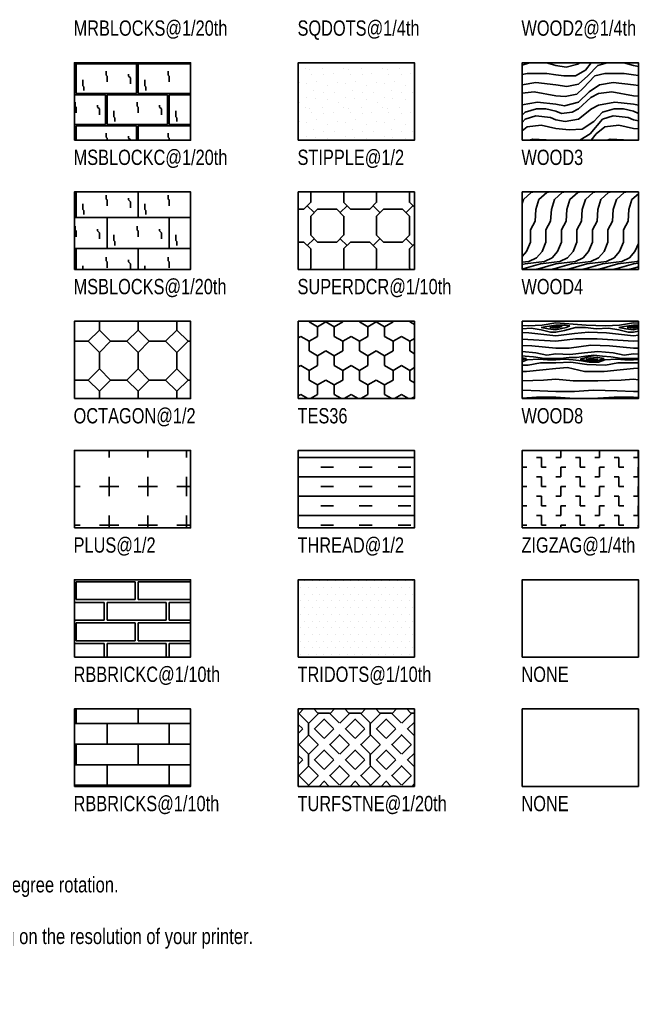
# Model space of a CAD drawing. Extents: x -2.9 to 13.5, y -14.5 to 10.9.
# Drawn here: x 5.06 to 13.05, y -14.51 to -1.85 of the extents above; entities that cross this region are included whole.
import ezdxf

# ---------------------------------------------------------------- set-up
doc = ezdxf.new("R2010")
doc.units = 0
doc.header["$MEASUREMENT"] = 0
doc.layers.get('0').update_dxf_attribs({"linetype": 'CONTINUOUS'})
doc.styles.add('ROMND', font='ic-romnd.shx', dxfattribs={"width": 0.8, "height": 0.5})

# ---------------------------------------------------------------- blocks, each defined once
blk = doc.blocks.new('*X50')
at = {"color": 0}
for p, q in [((5.176, -2.419), (5.181, -2.419)), ((5.181, -2.8), (5.181, -2.419)), ((5.2, -2.8), (5.2, -2.419)), ((5.2, -2.419), (5.981, -2.419)), ((5.588, -2.563), (5.588, -2.513)), ((5.981, -2.8), (5.981, -2.419)), ((6, -2.8), (6, -2.419)), ((6, -2.419), (6.676, -2.419)), ((6.388, -2.563), (6.388, -2.513)), ((5.288, -2.7), (5.288, -2.625)), ((5.6, -2.575), (5.588, -2.563)), ((5.6, -2.65), (5.6, -2.575)), ((5.875, -2.575), (5.875, -2.55)), ((5.9, -2.6), (5.875, -2.575)), ((5.9, -2.675), (5.9, -2.6)), ((6.088, -2.7), (6.088, -2.625)), ((6.4, -2.575), (6.388, -2.563)), ((6.4, -2.65), (6.4, -2.575)), ((6.675, -2.575), (6.675, -2.55)), ((6.676, -2.576), (6.675, -2.575)), ((5.3, -2.713), (5.288, -2.7)), ((5.3, -2.763), (5.3, -2.713)), ((6.1, -2.713), (6.088, -2.7)), ((6.1, -2.763), (6.1, -2.713)), ((5.176, -2.8), (5.181, -2.8)), ((5.176, -2.819), (5.581, -2.819)), ((5.188, -2.963), (5.188, -2.913)), ((5.2, -2.8), (5.981, -2.8)), ((5.581, -3.2), (5.581, -2.819)), ((5.6, -3.2), (5.6, -2.819)), ((5.6, -2.819), (6.381, -2.819)), ((5.988, -2.963), (5.988, -2.913)), ((6, -2.8), (6.676, -2.8)), ((6.381, -3.2), (6.381, -2.819)), ((6.4, -3.2), (6.4, -2.819)), ((6.4, -2.819), (6.676, -2.819)), ((5.2, -2.975), (5.188, -2.963)), ((5.2, -3.05), (5.2, -2.975)), ((5.475, -2.975), (5.475, -2.95)), ((5.5, -3), (5.475, -2.975)), ((5.5, -3.075), (5.5, -3)), ((5.688, -3.1), (5.688, -3.025)), ((6, -2.975), (5.988, -2.963)), ((6, -3.05), (6, -2.975)), ((6.275, -2.975), (6.275, -2.95)), ((6.3, -3), (6.275, -2.975)), ((6.3, -3.075), (6.3, -3)), ((6.488, -3.1), (6.488, -3.025)), ((5.7, -3.113), (5.688, -3.1)), ((5.7, -3.163), (5.7, -3.113)), ((6.5, -3.113), (6.488, -3.1)), ((6.5, -3.163), (6.5, -3.113)), ((5.176, -3.2), (5.581, -3.2)), ((5.176, -3.219), (5.181, -3.219)), ((5.181, -3.403), (5.181, -3.219)), ((5.2, -3.403), (5.2, -3.219)), ((5.2, -3.219), (5.981, -3.219)), ((5.6, -3.2), (6.381, -3.2)), ((5.981, -3.403), (5.981, -3.219)), ((6, -3.403), (6, -3.219)), ((6, -3.219), (6.676, -3.219)), ((6.4, -3.2), (6.676, -3.2)), ((5.588, -3.363), (5.588, -3.313)), ((5.6, -3.375), (5.588, -3.363)), ((5.6, -3.403), (5.6, -3.375)), ((5.875, -3.375), (5.875, -3.35)), ((5.9, -3.4), (5.875, -3.375)), ((5.9, -3.403), (5.9, -3.4)), ((6.388, -3.363), (6.388, -3.313)), ((6.4, -3.375), (6.388, -3.363)), ((6.4, -3.403), (6.4, -3.375)), ((6.675, -3.375), (6.675, -3.35)), ((6.676, -3.376), (6.675, -3.375))]:
    blk.add_line(p, q, dxfattribs=at)
blk = doc.blocks.new('*X51')
at = {"color": 0}
for p, q in [((5.2, -4.4), (5.2, -4.071)), ((5.588, -4.163), (5.588, -4.113)), ((5.6, -4.175), (5.588, -4.163)), ((5.6, -4.25), (5.6, -4.175)), ((5.875, -4.175), (5.875, -4.15)), ((5.9, -4.2), (5.875, -4.175)), ((6, -4.4), (6, -4.071)), ((6.388, -4.163), (6.388, -4.113)), ((6.4, -4.175), (6.388, -4.163)), ((6.4, -4.25), (6.4, -4.175)), ((6.675, -4.175), (6.675, -4.15)), ((6.676, -4.176), (6.675, -4.175)), ((5.287, -4.3), (5.287, -4.225)), ((5.3, -4.313), (5.287, -4.3)), ((5.9, -4.275), (5.9, -4.2)), ((6.088, -4.3), (6.088, -4.225)), ((6.1, -4.313), (6.088, -4.3)), ((5.176, -4.4), (6.676, -4.4)), ((5.3, -4.363), (5.3, -4.313)), ((5.6, -4.8), (5.6, -4.4)), ((6.1, -4.363), (6.1, -4.313)), ((6.4, -4.8), (6.4, -4.4)), ((5.188, -4.563), (5.188, -4.513)), ((5.475, -4.575), (5.475, -4.55)), ((5.988, -4.563), (5.988, -4.513)), ((6.275, -4.575), (6.275, -4.55)), ((5.2, -4.575), (5.188, -4.563)), ((5.2, -4.65), (5.2, -4.575)), ((5.5, -4.6), (5.475, -4.575)), ((5.5, -4.675), (5.5, -4.6)), ((5.688, -4.7), (5.688, -4.625)), ((6, -4.575), (5.988, -4.563)), ((6, -4.65), (6, -4.575)), ((6.3, -4.6), (6.275, -4.575)), ((6.3, -4.675), (6.3, -4.6)), ((6.488, -4.7), (6.488, -4.625)), ((5.176, -4.8), (6.676, -4.8)), ((5.2, -5.071), (5.2, -4.8)), ((5.7, -4.713), (5.688, -4.7)), ((5.7, -4.763), (5.7, -4.713)), ((6, -5.071), (6, -4.8)), ((6.5, -4.713), (6.488, -4.7)), ((6.5, -4.763), (6.5, -4.713)), ((5.588, -4.963), (5.588, -4.913)), ((6.388, -4.963), (6.388, -4.913)), ((5.287, -5.071), (5.287, -5.025)), ((5.6, -4.975), (5.588, -4.963)), ((5.6, -5.05), (5.6, -4.975)), ((5.875, -4.975), (5.875, -4.95)), ((5.9, -5), (5.875, -4.975)), ((5.9, -5.071), (5.9, -5)), ((6.088, -5.071), (6.088, -5.025)), ((6.4, -4.975), (6.388, -4.963)), ((6.4, -5.05), (6.4, -4.975)), ((6.675, -4.975), (6.675, -4.95)), ((6.676, -4.976), (6.675, -4.975))]:
    blk.add_line(p, q, dxfattribs=at)
blk = doc.blocks.new('*X52')
at = {"color": 0}
for p, q in [((5.5, -5.74), (5.5, -5.855)), ((6, -5.74), (6, -5.855)), ((6.5, -5.74), (6.5, -5.855)), ((5.355, -6), (5.5, -5.855)), ((5.5, -5.855), (5.645, -6)), ((5.855, -6), (6, -5.855)), ((6, -5.855), (6.145, -6)), ((6.355, -6), (6.5, -5.855)), ((6.5, -5.855), (6.645, -6)), ((5.176, -6), (5.355, -6)), ((5.5, -6.145), (5.355, -6)), ((5.645, -6), (5.5, -6.145)), ((5.645, -6), (5.855, -6)), ((6, -6.145), (5.855, -6)), ((6.145, -6), (6, -6.145)), ((6.145, -6), (6.355, -6)), ((6.5, -6.145), (6.355, -6)), ((6.645, -6), (6.5, -6.145)), ((6.645, -6), (6.676, -6)), ((5.5, -6.145), (5.5, -6.355)), ((6, -6.145), (6, -6.355)), ((6.5, -6.145), (6.5, -6.355)), ((5.355, -6.5), (5.5, -6.355)), ((5.5, -6.355), (5.645, -6.5)), ((5.855, -6.5), (6, -6.355)), ((6, -6.355), (6.145, -6.5)), ((6.355, -6.5), (6.5, -6.355)), ((6.5, -6.355), (6.645, -6.5)), ((5.176, -6.5), (5.355, -6.5)), ((5.5, -6.645), (5.355, -6.5)), ((5.645, -6.5), (5.5, -6.645)), ((5.645, -6.5), (5.855, -6.5)), ((6, -6.645), (5.855, -6.5)), ((6.145, -6.5), (6, -6.645)), ((6.145, -6.5), (6.355, -6.5)), ((6.5, -6.645), (6.355, -6.5)), ((6.645, -6.5), (6.5, -6.645)), ((6.645, -6.5), (6.676, -6.5)), ((5.5, -6.645), (5.5, -6.74)), ((6, -6.645), (6, -6.74)), ((6.5, -6.645), (6.5, -6.74))]:
    blk.add_line(p, q, dxfattribs=at)
blk = doc.blocks.new('*X53')
at = {"color": 0}
for p, q in [((5.625, -7.5), (5.625, -7.409)), ((6.125, -7.5), (6.125, -7.409)), ((6.625, -7.5), (6.625, -7.409)), ((5.625, -8), (5.625, -7.75)), ((6.125, -8), (6.125, -7.75)), ((6.625, -8), (6.625, -7.75)), ((5.176, -7.875), (5.25, -7.875)), ((5.5, -7.875), (5.75, -7.875)), ((6, -7.875), (6.25, -7.875)), ((6.5, -7.875), (6.676, -7.875)), ((5.625, -8.409), (5.625, -8.25)), ((6.125, -8.409), (6.125, -8.25)), ((6.625, -8.409), (6.625, -8.25)), ((5.176, -8.375), (5.25, -8.375)), ((5.5, -8.375), (5.75, -8.375)), ((6, -8.375), (6.25, -8.375)), ((6.5, -8.375), (6.676, -8.375))]:
    blk.add_line(p, q, dxfattribs=at)
blk = doc.blocks.new('*X54')
at = {"color": 0}
for p, q in [((5.2, -9.333), (5.2, -9.104)), ((5.2, -9.104), (5.962, -9.104)), ((5.962, -9.333), (5.962, -9.104)), ((6, -9.333), (6, -9.104)), ((6, -9.104), (6.676, -9.104)), ((5.176, -9.371), (5.562, -9.371)), ((5.2, -9.333), (5.962, -9.333)), ((5.562, -9.6), (5.562, -9.371)), ((5.6, -9.6), (5.6, -9.371)), ((5.6, -9.371), (6.362, -9.371)), ((6, -9.333), (6.676, -9.333)), ((6.362, -9.6), (6.362, -9.371)), ((6.4, -9.6), (6.4, -9.371)), ((6.4, -9.371), (6.676, -9.371)), ((5.176, -9.6), (5.562, -9.6)), ((5.6, -9.6), (6.362, -9.6)), ((6.4, -9.6), (6.676, -9.6)), ((5.2, -9.867), (5.2, -9.637)), ((5.2, -9.637), (5.962, -9.637)), ((5.962, -9.867), (5.962, -9.637)), ((6, -9.867), (6, -9.637)), ((6, -9.637), (6.676, -9.637)), ((5.2, -9.867), (5.962, -9.867)), ((6, -9.867), (6.676, -9.867)), ((5.176, -9.904), (5.562, -9.904)), ((5.562, -10.078), (5.562, -9.904)), ((5.6, -10.078), (5.6, -9.904)), ((5.6, -9.904), (6.362, -9.904)), ((6.362, -10.078), (6.362, -9.904)), ((6.4, -10.078), (6.4, -9.904)), ((6.4, -9.904), (6.676, -9.904))]:
    blk.add_line(p, q, dxfattribs=at)
blk = doc.blocks.new('*X55')
at = {"color": 0}
for p, q in [((5.2, -10.933), (5.2, -10.747)), ((6, -10.933), (6, -10.747)), ((5.176, -10.933), (6.676, -10.933)), ((5.6, -11.2), (5.6, -10.933)), ((6.4, -11.2), (6.4, -10.933)), ((5.176, -11.2), (6.676, -11.2)), ((5.2, -11.467), (5.2, -11.2)), ((6, -11.467), (6, -11.2)), ((5.176, -11.467), (6.676, -11.467)), ((5.6, -11.733), (5.6, -11.467)), ((6.4, -11.733), (6.4, -11.467)), ((5.176, -11.733), (6.676, -11.733)), ((5.2, -11.747), (5.2, -11.733)), ((6, -11.747), (6, -11.733))]:
    blk.add_line(p, q, dxfattribs=at)
blk = doc.blocks.new('*X63')
at = {"color": 0}
for p, q in [((7.89, -2.41), (7.89, -2.41)), ((7.96, -2.48), (7.96, -2.48)), ((8.02, -2.49), (8.02, -2.49)), ((8.18, -2.48), (8.18, -2.48)), ((8.39, -2.41), (8.39, -2.41)), ((8.46, -2.48), (8.46, -2.48)), ((8.52, -2.49), (8.52, -2.49)), ((8.68, -2.48), (8.68, -2.48)), ((8.89, -2.41), (8.89, -2.41)), ((8.96, -2.48), (8.96, -2.48)), ((9.02, -2.49), (9.02, -2.49)), ((9.18, -2.48), (9.18, -2.48)), ((8.04, -2.55), (8.04, -2.55)), ((8.11, -2.64), (8.11, -2.64)), ((8.2, -2.56), (8.2, -2.56)), ((8.32, -2.54), (8.32, -2.54)), ((8.54, -2.55), (8.54, -2.55)), ((8.61, -2.64), (8.61, -2.64)), ((8.7, -2.56), (8.7, -2.56)), ((8.82, -2.54), (8.82, -2.54)), ((9.04, -2.55), (9.04, -2.55)), ((9.11, -2.64), (9.11, -2.64)), ((9.2, -2.56), (9.2, -2.56)), ((9.32, -2.54), (9.32, -2.54)), ((7.88, -2.66), (7.88, -2.66)), ((7.98, -2.67), (7.98, -2.67)), ((8.07, -2.76), (8.07, -2.76)), ((8.25, -2.7), (8.25, -2.7)), ((8.38, -2.66), (8.38, -2.66)), ((8.48, -2.67), (8.48, -2.67)), ((8.57, -2.76), (8.57, -2.76)), ((8.75, -2.7), (8.75, -2.7)), ((8.88, -2.66), (8.88, -2.66)), ((8.98, -2.67), (8.98, -2.67)), ((9.07, -2.76), (9.07, -2.76)), ((9.25, -2.7), (9.25, -2.7)), ((7.89, -2.91), (7.89, -2.91)), ((7.98, -2.85), (7.98, -2.85)), ((8.09, -2.87), (8.09, -2.87)), ((8.2, -2.79), (8.2, -2.79)), ((8.25, -2.88), (8.25, -2.88)), ((8.34, -2.79), (8.34, -2.79)), ((8.39, -2.91), (8.39, -2.91)), ((8.48, -2.85), (8.48, -2.85)), ((8.59, -2.87), (8.59, -2.87)), ((8.7, -2.79), (8.7, -2.79)), ((8.75, -2.88), (8.75, -2.88)), ((8.84, -2.79), (8.84, -2.79)), ((8.89, -2.91), (8.89, -2.91)), ((8.98, -2.85), (8.98, -2.85)), ((9.09, -2.87), (9.09, -2.87)), ((9.2, -2.79), (9.2, -2.79)), ((9.25, -2.88), (9.25, -2.88)), ((9.34, -2.79), (9.34, -2.79)), ((7.96, -2.98), (7.96, -2.98)), ((8.02, -2.99), (8.02, -2.99)), ((8.18, -2.98), (8.18, -2.98)), ((8.46, -2.98), (8.46, -2.98)), ((8.52, -2.99), (8.52, -2.99)), ((8.68, -2.98), (8.68, -2.98)), ((8.96, -2.98), (8.96, -2.98)), ((9.02, -2.99), (9.02, -2.99)), ((9.18, -2.98), (9.18, -2.98)), ((7.88, -3.16), (7.88, -3.16)), ((8.04, -3.05), (8.04, -3.05)), ((8.11, -3.14), (8.11, -3.14)), ((8.2, -3.06), (8.2, -3.06)), ((8.32, -3.04), (8.32, -3.04)), ((8.38, -3.16), (8.38, -3.16)), ((8.54, -3.05), (8.54, -3.05)), ((8.61, -3.14), (8.61, -3.14)), ((8.7, -3.06), (8.7, -3.06)), ((8.82, -3.04), (8.82, -3.04)), ((8.88, -3.16), (8.88, -3.16)), ((9.04, -3.05), (9.04, -3.05)), ((9.11, -3.14), (9.11, -3.14)), ((9.2, -3.06), (9.2, -3.06)), ((9.32, -3.04), (9.32, -3.04)), ((7.98, -3.17), (7.98, -3.17)), ((8.07, -3.26), (8.07, -3.26)), ((8.2, -3.29), (8.2, -3.29)), ((8.25, -3.2), (8.25, -3.2)), ((8.34, -3.29), (8.34, -3.29)), ((8.48, -3.17), (8.48, -3.17)), ((8.57, -3.26), (8.57, -3.26)), ((8.7, -3.29), (8.7, -3.29)), ((8.75, -3.2), (8.75, -3.2)), ((8.84, -3.29), (8.84, -3.29)), ((8.98, -3.17), (8.98, -3.17)), ((9.07, -3.26), (9.07, -3.26)), ((9.2, -3.29), (9.2, -3.29)), ((9.25, -3.2), (9.25, -3.2)), ((9.34, -3.29), (9.34, -3.29)), ((7.98, -3.35), (7.98, -3.35)), ((8.09, -3.37), (8.09, -3.37)), ((8.25, -3.38), (8.25, -3.38)), ((8.48, -3.35), (8.48, -3.35)), ((8.59, -3.37), (8.59, -3.37)), ((8.75, -3.38), (8.75, -3.38)), ((8.98, -3.35), (8.98, -3.35)), ((9.09, -3.37), (9.09, -3.37)), ((9.25, -3.38), (9.25, -3.38))]:
    blk.add_line(p, q, dxfattribs=at)
blk = doc.blocks.new('*X64')
at = {"color": 0}
for p, q in [((8.031, -4.206), (8.031, -4.071)), ((8.456, -4.206), (8.456, -4.071)), ((8.881, -4.206), (8.881, -4.071)), ((9.306, -4.206), (9.306, -4.071)), ((7.87, -4.294), (7.942, -4.294)), ((7.942, -4.294), (8.03, -4.205)), ((8.075, -4.338), (7.986, -4.25)), ((8.03, -4.382), (8.119, -4.294)), ((8.119, -4.294), (8.367, -4.294)), ((8.455, -4.382), (8.367, -4.294)), ((8.411, -4.338), (8.499, -4.25)), ((8.544, -4.294), (8.455, -4.205)), ((8.544, -4.294), (8.792, -4.294)), ((8.792, -4.294), (8.88, -4.205)), ((8.924, -4.338), (8.836, -4.25)), ((8.88, -4.382), (8.969, -4.294)), ((8.969, -4.294), (9.217, -4.294)), ((9.305, -4.382), (9.217, -4.294)), ((9.261, -4.338), (9.349, -4.25)), ((9.37, -4.27), (9.305, -4.205)), ((8.031, -4.631), (8.031, -4.383)), ((8.456, -4.631), (8.456, -4.383)), ((8.881, -4.631), (8.881, -4.383)), ((9.306, -4.631), (9.306, -4.383)), ((7.986, -4.763), (8.074, -4.675)), ((8.119, -4.719), (8.03, -4.63)), ((8.367, -4.719), (8.455, -4.63)), ((8.499, -4.763), (8.411, -4.675)), ((8.836, -4.763), (8.924, -4.675)), ((8.969, -4.719), (8.88, -4.63)), ((9.217, -4.719), (9.305, -4.63)), ((9.349, -4.763), (9.261, -4.675)), ((7.87, -4.719), (7.942, -4.719)), ((8.03, -4.807), (7.942, -4.719)), ((8.031, -5.056), (8.031, -4.808)), ((8.119, -4.719), (8.367, -4.719)), ((8.455, -4.807), (8.544, -4.719)), ((8.456, -5.056), (8.456, -4.808)), ((8.544, -4.719), (8.792, -4.719)), ((8.88, -4.807), (8.792, -4.719)), ((8.881, -5.056), (8.881, -4.808)), ((8.969, -4.719), (9.217, -4.719)), ((9.305, -4.807), (9.37, -4.742)), ((9.306, -5.056), (9.306, -4.808)), ((8.014, -5.071), (8.03, -5.055)), ((8.471, -5.071), (8.455, -5.055)), ((8.864, -5.071), (8.88, -5.055)), ((9.321, -5.071), (9.305, -5.055))]:
    blk.add_line(p, q, dxfattribs=at)
blk = doc.blocks.new('*X65')
at = {"color": 0}
for p, q in [((8.011, -5.74), (8.011, -5.75)), ((8.119, -5.813), (8.011, -5.75)), ((8.119, -5.813), (8.227, -5.75)), ((8.119, -5.813), (8.119, -5.938)), ((8.335, -5.813), (8.227, -5.75)), ((8.335, -5.813), (8.444, -5.75)), ((8.335, -5.813), (8.335, -5.938)), ((8.444, -5.74), (8.444, -5.75)), ((8.66, -5.74), (8.66, -5.75)), ((8.769, -5.813), (8.66, -5.75)), ((8.769, -5.813), (8.877, -5.75)), ((8.769, -5.813), (8.769, -5.938)), ((8.985, -5.813), (8.877, -5.75)), ((8.985, -5.813), (9.093, -5.75)), ((8.985, -5.813), (8.985, -5.938)), ((9.093, -5.74), (9.093, -5.75)), ((9.31, -5.74), (9.31, -5.75)), ((9.37, -5.785), (9.31, -5.75)), ((7.87, -5.956), (7.902, -5.938)), ((8.011, -6), (7.902, -5.938)), ((8.011, -6), (8.119, -5.938)), ((8.444, -6), (8.335, -5.938)), ((8.444, -6), (8.552, -5.938)), ((8.66, -6), (8.552, -5.938)), ((8.66, -6), (8.769, -5.938)), ((9.093, -6), (8.985, -5.938)), ((9.093, -6), (9.202, -5.938)), ((9.31, -6), (9.202, -5.938)), ((8.011, -6), (8.011, -6.125)), ((8.444, -6), (8.444, -6.125)), ((8.66, -6), (8.66, -6.125)), ((9.093, -6), (9.093, -6.125)), ((9.31, -6), (9.37, -5.965)), ((9.31, -6), (9.31, -6.125)), ((8.119, -6.188), (8.011, -6.125)), ((8.119, -6.188), (8.227, -6.125)), ((8.119, -6.188), (8.119, -6.313)), ((8.335, -6.188), (8.227, -6.125)), ((8.335, -6.188), (8.444, -6.125)), ((8.335, -6.188), (8.335, -6.313)), ((8.769, -6.188), (8.66, -6.125)), ((8.769, -6.188), (8.877, -6.125)), ((8.769, -6.188), (8.769, -6.313)), ((8.985, -6.188), (8.877, -6.125)), ((8.985, -6.188), (9.093, -6.125)), ((8.985, -6.188), (8.985, -6.313)), ((9.37, -6.16), (9.31, -6.125)), ((7.87, -6.331), (7.902, -6.313)), ((8.011, -6.375), (7.902, -6.313)), ((8.011, -6.375), (8.119, -6.313)), ((8.444, -6.375), (8.335, -6.313)), ((8.444, -6.375), (8.552, -6.313)), ((8.66, -6.375), (8.552, -6.313)), ((8.66, -6.375), (8.769, -6.313)), ((9.093, -6.375), (8.985, -6.313)), ((9.093, -6.375), (9.202, -6.313)), ((9.31, -6.375), (9.202, -6.313)), ((8.011, -6.375), (8.011, -6.5)), ((8.444, -6.375), (8.444, -6.5)), ((8.66, -6.375), (8.66, -6.5)), ((9.093, -6.375), (9.093, -6.5)), ((9.31, -6.375), (9.37, -6.34)), ((9.31, -6.375), (9.31, -6.5)), ((8.119, -6.563), (8.011, -6.5)), ((8.119, -6.563), (8.227, -6.5)), ((8.119, -6.563), (8.119, -6.688)), ((8.335, -6.563), (8.227, -6.5)), ((8.335, -6.563), (8.444, -6.5)), ((8.335, -6.563), (8.335, -6.688)), ((8.769, -6.563), (8.66, -6.5)), ((8.769, -6.563), (8.877, -6.5)), ((8.769, -6.563), (8.769, -6.688)), ((8.985, -6.563), (8.877, -6.5)), ((8.985, -6.563), (9.093, -6.5)), ((8.985, -6.563), (8.985, -6.688)), ((9.37, -6.535), (9.31, -6.5)), ((7.87, -6.706), (7.902, -6.688)), ((7.994, -6.74), (7.902, -6.688)), ((8.028, -6.74), (8.119, -6.688)), ((8.427, -6.74), (8.335, -6.688)), ((8.461, -6.74), (8.552, -6.688)), ((8.643, -6.74), (8.552, -6.688)), ((8.677, -6.74), (8.769, -6.688)), ((9.076, -6.74), (8.985, -6.688)), ((9.11, -6.74), (9.202, -6.688)), ((9.293, -6.74), (9.202, -6.688)), ((9.327, -6.74), (9.37, -6.715))]:
    blk.add_line(p, q, dxfattribs=at)
blk = doc.blocks.new('*X66')
at = {"color": 0}
for p, q in [((7.87, -7.5), (9.37, -7.5)), ((8.159, -7.625), (8.325, -7.625)), ((8.658, -7.625), (8.825, -7.625)), ((9.158, -7.625), (9.324, -7.625)), ((7.87, -7.75), (9.37, -7.75)), ((8.159, -7.875), (8.325, -7.875)), ((8.658, -7.875), (8.825, -7.875)), ((9.158, -7.875), (9.324, -7.875)), ((7.87, -8), (9.37, -8)), ((8.159, -8.125), (8.325, -8.125)), ((8.658, -8.125), (8.825, -8.125)), ((9.158, -8.125), (9.324, -8.125)), ((7.87, -8.25), (9.37, -8.25)), ((8.159, -8.375), (8.325, -8.375)), ((8.658, -8.375), (8.825, -8.375)), ((9.158, -8.375), (9.324, -8.375))]:
    blk.add_line(p, q, dxfattribs=at)
blk = doc.blocks.new('*X67')
at = {"color": 0}
for p, q in [((7.95, -9.093), (7.95, -9.093)), ((8.05, -9.093), (8.05, -9.093)), ((8.15, -9.093), (8.15, -9.093)), ((8.25, -9.093), (8.25, -9.093)), ((8.35, -9.093), (8.35, -9.093)), ((8.45, -9.093), (8.45, -9.093)), ((8.55, -9.093), (8.55, -9.093)), ((8.65, -9.093), (8.65, -9.093)), ((8.75, -9.093), (8.75, -9.093)), ((8.85, -9.093), (8.85, -9.093)), ((8.95, -9.093), (8.95, -9.093)), ((9.05, -9.093), (9.05, -9.093)), ((9.15, -9.093), (9.15, -9.093)), ((9.25, -9.093), (9.25, -9.093)), ((9.35, -9.093), (9.35, -9.093)), ((7.9, -9.18), (7.9, -9.18)), ((8, -9.18), (8, -9.18)), ((8.1, -9.18), (8.1, -9.18)), ((8.2, -9.18), (8.2, -9.18)), ((8.3, -9.18), (8.3, -9.18)), ((8.4, -9.18), (8.4, -9.18)), ((8.5, -9.18), (8.5, -9.18)), ((8.6, -9.18), (8.6, -9.18)), ((8.7, -9.18), (8.7, -9.18)), ((8.8, -9.18), (8.8, -9.18)), ((8.9, -9.18), (8.9, -9.18)), ((9, -9.18), (9, -9.18)), ((9.1, -9.18), (9.1, -9.18)), ((9.2, -9.18), (9.2, -9.18)), ((9.3, -9.18), (9.3, -9.18)), ((7.9, -9.353), (7.9, -9.353)), ((7.95, -9.266), (7.95, -9.266)), ((8, -9.353), (8, -9.353)), ((8.05, -9.266), (8.05, -9.266)), ((8.1, -9.353), (8.1, -9.353)), ((8.15, -9.266), (8.15, -9.266)), ((8.2, -9.353), (8.2, -9.353)), ((8.25, -9.266), (8.25, -9.266)), ((8.3, -9.353), (8.3, -9.353)), ((8.35, -9.266), (8.35, -9.266)), ((8.4, -9.353), (8.4, -9.353)), ((8.45, -9.266), (8.45, -9.266)), ((8.5, -9.353), (8.5, -9.353)), ((8.55, -9.266), (8.55, -9.266)), ((8.6, -9.353), (8.6, -9.353)), ((8.65, -9.266), (8.65, -9.266)), ((8.7, -9.353), (8.7, -9.353)), ((8.75, -9.266), (8.75, -9.266)), ((8.8, -9.353), (8.8, -9.353)), ((8.85, -9.266), (8.85, -9.266)), ((8.9, -9.353), (8.9, -9.353)), ((8.95, -9.266), (8.95, -9.266)), ((9, -9.353), (9, -9.353)), ((9.05, -9.266), (9.05, -9.266)), ((9.1, -9.353), (9.1, -9.353)), ((9.15, -9.266), (9.15, -9.266)), ((9.2, -9.353), (9.2, -9.353)), ((9.25, -9.266), (9.25, -9.266)), ((9.3, -9.353), (9.3, -9.353)), ((9.35, -9.266), (9.35, -9.266)), ((7.95, -9.44), (7.95, -9.44)), ((8.05, -9.44), (8.05, -9.44)), ((8.15, -9.44), (8.15, -9.44)), ((8.25, -9.44), (8.25, -9.44)), ((8.35, -9.44), (8.35, -9.44)), ((8.45, -9.44), (8.45, -9.44)), ((8.55, -9.44), (8.55, -9.44)), ((8.65, -9.44), (8.65, -9.44)), ((8.75, -9.44), (8.75, -9.44)), ((8.85, -9.44), (8.85, -9.44)), ((8.95, -9.44), (8.95, -9.44)), ((9.05, -9.44), (9.05, -9.44)), ((9.15, -9.44), (9.15, -9.44)), ((9.25, -9.44), (9.25, -9.44)), ((9.35, -9.44), (9.35, -9.44)), ((7.9, -9.526), (7.9, -9.526)), ((7.95, -9.613), (7.95, -9.613)), ((8, -9.526), (8, -9.526)), ((8.05, -9.613), (8.05, -9.613)), ((8.1, -9.526), (8.1, -9.526)), ((8.15, -9.613), (8.15, -9.613)), ((8.2, -9.526), (8.2, -9.526)), ((8.25, -9.613), (8.25, -9.613)), ((8.3, -9.526), (8.3, -9.526)), ((8.35, -9.613), (8.35, -9.613)), ((8.4, -9.526), (8.4, -9.526)), ((8.45, -9.613), (8.45, -9.613)), ((8.5, -9.526), (8.5, -9.526)), ((8.55, -9.613), (8.55, -9.613)), ((8.6, -9.526), (8.6, -9.526)), ((8.65, -9.613), (8.65, -9.613)), ((8.7, -9.526), (8.7, -9.526)), ((8.75, -9.613), (8.75, -9.613)), ((8.8, -9.526), (8.8, -9.526)), ((8.85, -9.613), (8.85, -9.613)), ((8.9, -9.526), (8.9, -9.526)), ((8.95, -9.613), (8.95, -9.613)), ((9, -9.526), (9, -9.526)), ((9.05, -9.613), (9.05, -9.613)), ((9.1, -9.526), (9.1, -9.526)), ((9.15, -9.613), (9.15, -9.613)), ((9.2, -9.526), (9.2, -9.526)), ((9.25, -9.613), (9.25, -9.613)), ((9.3, -9.526), (9.3, -9.526)), ((9.35, -9.613), (9.35, -9.613)), ((7.9, -9.699), (7.9, -9.699)), ((8, -9.699), (8, -9.699)), ((8.1, -9.699), (8.1, -9.699)), ((8.2, -9.699), (8.2, -9.699)), ((8.3, -9.699), (8.3, -9.699)), ((8.4, -9.699), (8.4, -9.699)), ((8.5, -9.699), (8.5, -9.699)), ((8.6, -9.699), (8.6, -9.699)), ((8.7, -9.699), (8.7, -9.699)), ((8.8, -9.699), (8.8, -9.699)), ((8.9, -9.699), (8.9, -9.699)), ((9, -9.699), (9, -9.699)), ((9.1, -9.699), (9.1, -9.699)), ((9.2, -9.699), (9.2, -9.699)), ((9.3, -9.699), (9.3, -9.699)), ((7.9, -9.873), (7.9, -9.873)), ((7.95, -9.786), (7.95, -9.786)), ((8, -9.873), (8, -9.873)), ((8.05, -9.786), (8.05, -9.786)), ((8.1, -9.873), (8.1, -9.873)), ((8.15, -9.786), (8.15, -9.786)), ((8.2, -9.873), (8.2, -9.873)), ((8.25, -9.786), (8.25, -9.786)), ((8.3, -9.873), (8.3, -9.873)), ((8.35, -9.786), (8.35, -9.786)), ((8.4, -9.873), (8.4, -9.873)), ((8.45, -9.786), (8.45, -9.786)), ((8.5, -9.873), (8.5, -9.873)), ((8.55, -9.786), (8.55, -9.786)), ((8.6, -9.873), (8.6, -9.873)), ((8.65, -9.786), (8.65, -9.786)), ((8.7, -9.873), (8.7, -9.873)), ((8.75, -9.786), (8.75, -9.786)), ((8.8, -9.873), (8.8, -9.873)), ((8.85, -9.786), (8.85, -9.786)), ((8.9, -9.873), (8.9, -9.873)), ((8.95, -9.786), (8.95, -9.786)), ((9, -9.873), (9, -9.873)), ((9.05, -9.786), (9.05, -9.786)), ((9.1, -9.873), (9.1, -9.873)), ((9.15, -9.786), (9.15, -9.786)), ((9.2, -9.873), (9.2, -9.873)), ((9.25, -9.786), (9.25, -9.786)), ((9.3, -9.873), (9.3, -9.873)), ((9.35, -9.786), (9.35, -9.786)), ((7.95, -9.959), (7.95, -9.959)), ((8.05, -9.959), (8.05, -9.959)), ((8.15, -9.959), (8.15, -9.959)), ((8.25, -9.959), (8.25, -9.959)), ((8.35, -9.959), (8.35, -9.959)), ((8.45, -9.959), (8.45, -9.959)), ((8.55, -9.959), (8.55, -9.959)), ((8.65, -9.959), (8.65, -9.959)), ((8.75, -9.959), (8.75, -9.959)), ((8.85, -9.959), (8.85, -9.959)), ((8.95, -9.959), (8.95, -9.959)), ((9.05, -9.959), (9.05, -9.959)), ((9.15, -9.959), (9.15, -9.959)), ((9.25, -9.959), (9.25, -9.959)), ((9.35, -9.959), (9.35, -9.959)), ((7.9, -10.046), (7.9, -10.046)), ((8, -10.046), (8, -10.046)), ((8.1, -10.046), (8.1, -10.046)), ((8.2, -10.046), (8.2, -10.046)), ((8.3, -10.046), (8.3, -10.046)), ((8.4, -10.046), (8.4, -10.046)), ((8.5, -10.046), (8.5, -10.046)), ((8.6, -10.046), (8.6, -10.046)), ((8.7, -10.046), (8.7, -10.046)), ((8.8, -10.046), (8.8, -10.046)), ((8.9, -10.046), (8.9, -10.046)), ((9, -10.046), (9, -10.046)), ((9.1, -10.046), (9.1, -10.046)), ((9.2, -10.046), (9.2, -10.046)), ((9.3, -10.046), (9.3, -10.046))]:
    blk.add_line(p, q, dxfattribs=at)
blk = doc.blocks.new('*X68')
at = {"color": 0}
for p, q in [((7.88, -10.805), (7.938, -10.747)), ((8.124, -10.801), (8.07, -10.747)), ((8.28, -10.805), (8.338, -10.747)), ((8.524, -10.801), (8.47, -10.747)), ((8.68, -10.805), (8.739, -10.747)), ((8.924, -10.801), (8.87, -10.747)), ((9.08, -10.805), (9.139, -10.747)), ((9.324, -10.8), (9.271, -10.747)), ((7.87, -10.8), (7.875, -10.8)), ((7.999, -10.926), (7.874, -10.801)), ((8.005, -10.93), (8.13, -10.805)), ((8.08, -11.005), (8.205, -10.88)), ((8.125, -10.8), (8.275, -10.8)), ((8.324, -11.001), (8.199, -10.876)), ((8.399, -10.926), (8.274, -10.801)), ((8.405, -10.93), (8.53, -10.805)), ((8.48, -11.005), (8.605, -10.88)), ((8.525, -10.8), (8.675, -10.8)), ((8.724, -11.001), (8.599, -10.876)), ((8.799, -10.926), (8.674, -10.801)), ((8.805, -10.93), (8.93, -10.805)), ((8.88, -11.005), (9.005, -10.88)), ((8.925, -10.8), (9.075, -10.8)), ((9.124, -11.001), (8.999, -10.876)), ((9.199, -10.925), (9.074, -10.8)), ((9.205, -10.93), (9.33, -10.805)), ((9.325, -10.8), (9.37, -10.8)), ((7.924, -11.001), (7.87, -10.947)), ((7.87, -11.065), (7.93, -11.005)), ((8, -11.075), (8, -10.925)), ((8.199, -11.126), (8.074, -11.001)), ((8.205, -11.13), (8.33, -11.005)), ((8.599, -11.126), (8.474, -11.001)), ((8.605, -11.13), (8.73, -11.005)), ((8.8, -11.075), (8.8, -10.925)), ((8.999, -11.126), (8.874, -11.001)), ((9.005, -11.13), (9.13, -11.005)), ((9.37, -11.096), (9.274, -11)), ((9.28, -11.005), (9.37, -10.916)), ((7.88, -11.205), (8.005, -11.08)), ((8.124, -11.201), (7.999, -11.076)), ((8.28, -11.205), (8.405, -11.08)), ((8.524, -11.201), (8.399, -11.076)), ((8.68, -11.205), (8.805, -11.08)), ((8.924, -11.201), (8.799, -11.076)), ((9.08, -11.205), (9.205, -11.08)), ((9.324, -11.201), (9.199, -11.076)), ((7.999, -11.326), (7.874, -11.201)), ((8.005, -11.33), (8.13, -11.205)), ((8.399, -11.326), (8.274, -11.201)), ((8.405, -11.33), (8.53, -11.205)), ((8.799, -11.326), (8.674, -11.201)), ((8.805, -11.33), (8.93, -11.205)), ((9.199, -11.326), (9.074, -11.201)), ((9.206, -11.33), (9.331, -11.205)), ((7.924, -11.401), (7.87, -11.347)), ((8, -11.475), (8, -11.325)), ((8.08, -11.405), (8.205, -11.28)), ((8.324, -11.401), (8.199, -11.276)), ((8.48, -11.405), (8.605, -11.28)), ((8.724, -11.401), (8.599, -11.276)), ((8.8, -11.475), (8.8, -11.325)), ((8.88, -11.405), (9.005, -11.28)), ((9.124, -11.401), (8.999, -11.276)), ((9.281, -11.405), (9.37, -11.316)), ((7.87, -11.465), (7.93, -11.405)), ((7.88, -11.605), (8.005, -11.48)), ((8.124, -11.601), (7.999, -11.476)), ((8.199, -11.526), (8.074, -11.401)), ((8.205, -11.53), (8.33, -11.405)), ((8.28, -11.605), (8.405, -11.48)), ((8.524, -11.601), (8.399, -11.476)), ((8.599, -11.526), (8.474, -11.401)), ((8.605, -11.53), (8.73, -11.405)), ((8.68, -11.605), (8.805, -11.48)), ((8.924, -11.601), (8.799, -11.476)), ((8.999, -11.526), (8.874, -11.401)), ((9.006, -11.53), (9.131, -11.405)), ((9.081, -11.605), (9.206, -11.48)), ((9.324, -11.601), (9.199, -11.476)), ((9.37, -11.496), (9.274, -11.401)), ((7.999, -11.726), (7.874, -11.601)), ((8.005, -11.73), (8.13, -11.605)), ((8.399, -11.726), (8.274, -11.601)), ((8.405, -11.73), (8.53, -11.605)), ((8.799, -11.726), (8.674, -11.601)), ((8.806, -11.73), (8.931, -11.605)), ((9.199, -11.726), (9.074, -11.601)), ((9.206, -11.731), (9.331, -11.606)), ((8, -11.747), (8, -11.725)), ((8.139, -11.747), (8.205, -11.68)), ((8.269, -11.747), (8.199, -11.676)), ((8.539, -11.747), (8.605, -11.68)), ((8.67, -11.747), (8.599, -11.676)), ((8.8, -11.747), (8.8, -11.725)), ((8.939, -11.747), (9.006, -11.68)), ((9.07, -11.747), (8.999, -11.676)), ((9.34, -11.747), (9.37, -11.716))]:
    blk.add_line(p, q, dxfattribs=at)
blk = doc.blocks.new('*X77')
at = {"color": 0}
for p, q in [((10.564, -2.433), (10.66, -2.403)), ((10.878, -2.403), (11, -2.44)), ((11.28, -2.42), (11.308, -2.403)), ((11.38, -2.5), (11.456, -2.403)), ((11.54, -2.44), (11.66, -2.403)), ((11.878, -2.403), (12, -2.44)), ((11, -2.44), (11.13, -2.46)), ((11.13, -2.46), (11.28, -2.42)), ((11.25, -2.57), (11.38, -2.5)), ((11.41, -2.57), (11.54, -2.44)), ((12, -2.44), (12.064, -2.45)), ((10.564, -2.555), (10.63, -2.54)), ((10.63, -2.54), (10.88, -2.54)), ((10.88, -2.54), (11, -2.56)), ((11, -2.56), (11.1, -2.57)), ((11.1, -2.57), (11.25, -2.57)), ((11.29, -2.68), (11.41, -2.57)), ((11.35, -2.73), (11.5, -2.57)), ((11.5, -2.57), (11.63, -2.54)), ((11.63, -2.54), (11.88, -2.54)), ((11.88, -2.54), (12, -2.56)), ((12, -2.56), (12.064, -2.566)), ((10.564, -2.689), (10.74, -2.66)), ((10.564, -2.798), (10.72, -2.78)), ((10.72, -2.78), (11, -2.83)), ((10.74, -2.66), (11, -2.69)), ((11, -2.69), (11.14, -2.71)), ((11.14, -2.71), (11.29, -2.68)), ((11.27, -2.81), (11.35, -2.73)), ((11.29, -2.91), (11.43, -2.78)), ((11.43, -2.78), (11.56, -2.69)), ((11.55, -2.8), (11.72, -2.78)), ((11.56, -2.69), (11.74, -2.66)), ((11.72, -2.78), (12, -2.83)), ((11.74, -2.66), (12, -2.69)), ((12, -2.69), (12.064, -2.699)), ((10.564, -2.947), (10.76, -2.91)), ((10.76, -2.91), (11, -2.94)), ((11, -2.83), (11.12, -2.84)), ((11.11, -2.96), (11.29, -2.91)), ((11.12, -2.84), (11.27, -2.81)), ((11.45, -2.85), (11.29, -3)), ((11.45, -2.85), (11.55, -2.8)), ((11.55, -2.95), (11.76, -2.91)), ((11.76, -2.91), (12, -2.94)), ((12, -2.83), (12.064, -2.835)), ((10.6, -3.04), (10.75, -3)), ((10.75, -3), (10.87, -3)), ((10.87, -3), (11, -3.03)), ((11, -2.94), (11.11, -2.96)), ((11.07, -3.06), (11, -3.03)), ((11.29, -3), (11.21, -3.04)), ((11.29, -3.13), (11.46, -3)), ((11.31, -3), (11.31, -3)), ((11.46, -3), (11.55, -2.95)), ((11.6, -3.04), (11.75, -3)), ((11.75, -3), (11.87, -3)), ((11.87, -3), (12, -3.03)), ((12, -2.94), (12.064, -2.952)), ((12.064, -3.057), (12, -3.03)), ((10.564, -3.08), (10.6, -3.04)), ((10.564, -3.173), (10.6, -3.13)), ((10.6, -3.13), (10.74, -3.09)), ((10.74, -3.09), (10.93, -3.11)), ((10.93, -3.11), (11, -3.14)), ((11, -3.14), (11.12, -3.16)), ((11.21, -3.04), (11.07, -3.06)), ((11.12, -3.16), (11.29, -3.13)), ((11.34, -3.26), (11.49, -3.16)), ((11.44, -3.32), (11.6, -3.13)), ((11.49, -3.16), (11.6, -3.04)), ((11.6, -3.13), (11.74, -3.09)), ((11.74, -3.09), (11.93, -3.11)), ((11.93, -3.11), (12, -3.14)), ((12, -3.14), (12.064, -3.151)), ((10.564, -3.284), (10.63, -3.23)), ((10.63, -3.23), (10.81, -3.21)), ((10.81, -3.21), (11, -3.25)), ((11, -3.25), (11.17, -3.27)), ((11.17, -3.27), (11.34, -3.26)), ((11.52, -3.32), (11.63, -3.23)), ((11.63, -3.23), (11.81, -3.21)), ((11.81, -3.21), (12, -3.25)), ((12, -3.25), (12.064, -3.258)), ((10.66, -3.403), (10.7, -3.39)), ((10.7, -3.39), (10.87, -3.4)), ((10.87, -3.4), (10.878, -3.403)), ((11.308, -3.403), (11.44, -3.32)), ((11.456, -3.403), (11.52, -3.32)), ((11.66, -3.403), (11.7, -3.39)), ((11.7, -3.39), (11.87, -3.4)), ((11.87, -3.4), (11.878, -3.403))]:
    blk.add_line(p, q, dxfattribs=at)
blk = doc.blocks.new('*X78')
at = {"color": 0}
for p, q in [((10.564, -4.222), (10.58, -4.17)), ((10.58, -4.17), (10.68, -4.08)), ((10.68, -4.08), (10.727, -4.071)), ((10.74, -4.3), (10.78, -4.17)), ((10.78, -4.17), (10.88, -4.08)), ((10.88, -4.08), (10.927, -4.071)), ((10.94, -4.3), (10.98, -4.17)), ((10.98, -4.17), (11.08, -4.08)), ((11.08, -4.08), (11.127, -4.071)), ((11.14, -4.3), (11.18, -4.17)), ((11.18, -4.17), (11.28, -4.08)), ((11.28, -4.08), (11.327, -4.071)), ((11.34, -4.3), (11.38, -4.17)), ((11.38, -4.17), (11.48, -4.08)), ((11.48, -4.08), (11.527, -4.071)), ((11.54, -4.3), (11.58, -4.17)), ((11.58, -4.17), (11.68, -4.08)), ((11.68, -4.08), (11.727, -4.071)), ((11.74, -4.3), (11.78, -4.17)), ((11.78, -4.17), (11.88, -4.08)), ((11.88, -4.08), (11.927, -4.071)), ((11.94, -4.3), (11.98, -4.17)), ((11.98, -4.17), (12.064, -4.094)), ((10.73, -4.45), (10.74, -4.3)), ((10.93, -4.45), (10.94, -4.3)), ((11.13, -4.45), (11.14, -4.3)), ((11.33, -4.45), (11.34, -4.3)), ((11.53, -4.45), (11.54, -4.3)), ((11.73, -4.45), (11.74, -4.3)), ((11.93, -4.45), (11.94, -4.3)), ((10.67, -4.56), (10.73, -4.45)), ((10.87, -4.56), (10.93, -4.45)), ((11.07, -4.56), (11.13, -4.45)), ((11.27, -4.56), (11.33, -4.45)), ((11.47, -4.56), (11.53, -4.45)), ((11.67, -4.56), (11.73, -4.45)), ((11.87, -4.56), (11.93, -4.45)), ((10.67, -4.72), (10.67, -4.56)), ((10.87, -4.72), (10.87, -4.56)), ((11.07, -4.72), (11.07, -4.56)), ((11.27, -4.72), (11.27, -4.56)), ((11.47, -4.72), (11.47, -4.56)), ((11.67, -4.72), (11.67, -4.56)), ((11.87, -4.72), (11.87, -4.56)), ((10.62, -4.84), (10.67, -4.72)), ((10.82, -4.84), (10.87, -4.72)), ((11.02, -4.84), (11.07, -4.72)), ((11.22, -4.84), (11.27, -4.72)), ((11.42, -4.84), (11.47, -4.72)), ((11.62, -4.84), (11.67, -4.72)), ((11.82, -4.84), (11.87, -4.72)), ((12.02, -4.84), (12.064, -4.735)), ((10.564, -4.904), (10.62, -4.84)), ((10.65, -4.97), (10.75, -4.92)), ((10.75, -4.92), (10.82, -4.84)), ((10.85, -4.97), (10.95, -4.92)), ((10.95, -4.92), (11.02, -4.84)), ((11.05, -4.97), (11.15, -4.92)), ((11.15, -4.92), (11.22, -4.84)), ((11.25, -4.97), (11.35, -4.92)), ((11.35, -4.92), (11.42, -4.84)), ((11.45, -4.97), (11.55, -4.92)), ((11.55, -4.92), (11.62, -4.84)), ((11.65, -4.97), (11.75, -4.92)), ((11.75, -4.92), (11.82, -4.84)), ((11.85, -4.97), (11.95, -4.92)), ((11.95, -4.92), (12.02, -4.84)), ((10.564, -4.98), (10.65, -4.97)), ((10.564, -5.01), (10.6, -5)), ((10.564, -5.065), (10.59, -5.06)), ((10.59, -5.06), (10.8, -5)), ((10.6, -5), (10.85, -4.97)), ((10.727, -5.071), (10.79, -5.06)), ((10.79, -5.06), (11, -5)), ((10.8, -5), (11.05, -4.97)), ((10.927, -5.071), (10.99, -5.06)), ((10.99, -5.06), (11.2, -5)), ((11, -5), (11.25, -4.97)), ((11.127, -5.071), (11.19, -5.06)), ((11.19, -5.06), (11.4, -5)), ((11.2, -5), (11.45, -4.97)), ((11.327, -5.071), (11.39, -5.06)), ((11.39, -5.06), (11.6, -5)), ((11.4, -5), (11.65, -4.97)), ((11.527, -5.071), (11.59, -5.06)), ((11.59, -5.06), (11.8, -5)), ((11.6, -5), (11.85, -4.97)), ((11.727, -5.071), (11.79, -5.06)), ((11.79, -5.06), (12, -5)), ((11.8, -5), (12.05, -4.97)), ((11.927, -5.071), (11.99, -5.06)), ((11.99, -5.06), (12.064, -5.039)), ((12, -5), (12.064, -4.992)), ((12.05, -4.97), (12.064, -4.963))]:
    blk.add_line(p, q, dxfattribs=at)
blk = doc.blocks.new('*X79')
at = {"color": 0}
for p, q in [((10.564, -5.797), (10.64, -5.8)), ((10.64, -5.8), (10.82, -5.79)), ((10.81, -5.82), (10.88, -5.81)), ((10.81, -5.82), (10.9, -5.84)), ((10.82, -5.79), (11, -5.76)), ((10.88, -5.81), (11, -5.79)), ((10.92, -5.82), (11, -5.81)), ((10.92, -5.82), (11, -5.83)), ((11.22, -5.78), (11, -5.76)), ((11, -5.79), (11.12, -5.79)), ((11, -5.81), (11.08, -5.81)), ((11.08, -5.81), (11, -5.83)), ((11.13, -5.82), (11, -5.85)), ((11.11, -5.86), (11.25, -5.82)), ((11.12, -5.79), (11.18, -5.8)), ((11.18, -5.8), (11.13, -5.82)), ((11.22, -5.78), (11.39, -5.79)), ((11.25, -5.82), (11.38, -5.82)), ((11.38, -5.82), (11.52, -5.84)), ((11.39, -5.79), (11.64, -5.8)), ((11.64, -5.8), (11.82, -5.79)), ((11.81, -5.82), (11.88, -5.81)), ((11.81, -5.82), (11.9, -5.84)), ((11.82, -5.79), (12, -5.76)), ((11.88, -5.81), (12, -5.79)), ((11.92, -5.82), (12, -5.81)), ((11.92, -5.82), (12, -5.83)), ((12.064, -5.766), (12, -5.76)), ((12, -5.79), (12.064, -5.79)), ((12, -5.81), (12.064, -5.81)), ((12.064, -5.814), (12, -5.83)), ((10.564, -5.837), (10.68, -5.83)), ((10.564, -5.886), (10.65, -5.89)), ((10.65, -5.89), (11, -5.93)), ((10.68, -5.83), (10.81, -5.85)), ((10.81, -5.85), (10.93, -5.88)), ((10.9, -5.84), (11, -5.85)), ((10.93, -5.88), (11, -5.88)), ((11, -5.88), (11.11, -5.86)), ((11, -5.93), (11.24, -5.9)), ((11.24, -5.9), (11.42, -5.88)), ((11.42, -5.88), (11.65, -5.89)), ((11.52, -5.84), (11.68, -5.83)), ((11.65, -5.89), (12, -5.93)), ((11.68, -5.83), (11.81, -5.85)), ((11.81, -5.85), (11.93, -5.88)), ((11.9, -5.84), (12, -5.85)), ((11.93, -5.88), (12, -5.88)), ((12.064, -5.835), (12, -5.85)), ((12, -5.88), (12.064, -5.868)), ((12, -5.93), (12.064, -5.922)), ((10.564, -5.972), (11, -6)), ((10.564, -6.055), (10.69, -6.06)), ((10.69, -6.06), (11, -6.09)), ((11, -6), (11.25, -5.97)), ((11.17, -6.09), (11.45, -6.05)), ((11.25, -5.97), (11.53, -5.97)), ((11.45, -6.05), (11.69, -6.06)), ((11.53, -5.97), (12, -6)), ((11.69, -6.06), (12, -6.09)), ((12, -6), (12.064, -5.992)), ((10.564, -6.132), (10.74, -6.15)), ((10.564, -6.187), (10.6, -6.19)), ((10.6, -6.19), (10.71, -6.2)), ((10.71, -6.2), (10.85, -6.22)), ((10.74, -6.15), (10.88, -6.18)), ((10.88, -6.18), (11, -6.16)), ((11, -6.09), (11.17, -6.09)), ((11, -6.16), (11.18, -6.17)), ((11.18, -6.17), (11.37, -6.15)), ((11.27, -6.21), (11.38, -6.19)), ((11.43, -6.2), (11.31, -6.23)), ((11.37, -6.15), (11.54, -6.13)), ((11.38, -6.19), (11.49, -6.18)), ((11.54, -6.21), (11.43, -6.2)), ((11.49, -6.18), (11.6, -6.19)), ((11.54, -6.13), (11.74, -6.15)), ((11.6, -6.19), (11.71, -6.2)), ((11.71, -6.2), (11.85, -6.22)), ((11.74, -6.15), (11.88, -6.18)), ((11.88, -6.18), (12, -6.16)), ((12, -6.09), (12.064, -6.09)), ((12, -6.16), (12.064, -6.164)), ((10.62, -6.22), (10.564, -6.213)), ((10.564, -6.239), (10.62, -6.22)), ((10.564, -6.265), (10.63, -6.24)), ((10.564, -6.307), (10.64, -6.31)), ((10.63, -6.24), (10.78, -6.23)), ((10.64, -6.31), (10.8, -6.28)), ((10.78, -6.23), (10.89, -6.24)), ((10.8, -6.28), (11, -6.28)), ((10.85, -6.22), (11, -6.22)), ((10.89, -6.24), (11, -6.24)), ((11, -6.22), (11.06, -6.22)), ((11, -6.24), (11.11, -6.23)), ((11, -6.28), (11.19, -6.27)), ((11.06, -6.22), (11.17, -6.21)), ((11.11, -6.23), (11.22, -6.24)), ((11.17, -6.21), (11.27, -6.21)), ((11.19, -6.27), (11.4, -6.3)), ((11.22, -6.24), (11.33, -6.25)), ((11.31, -6.23), (11.42, -6.25)), ((11.33, -6.25), (11.43, -6.27)), ((11.39, -6.23), (11.45, -6.22)), ((11.44, -6.24), (11.39, -6.23)), ((11.4, -6.3), (11.64, -6.31)), ((11.42, -6.25), (11.53, -6.25)), ((11.43, -6.27), (11.55, -6.27)), ((11.54, -6.23), (11.44, -6.24)), ((11.45, -6.22), (11.54, -6.23)), ((11.53, -6.25), (11.62, -6.22)), ((11.62, -6.22), (11.54, -6.21)), ((11.55, -6.27), (11.63, -6.24)), ((11.63, -6.24), (11.78, -6.23)), ((11.64, -6.31), (11.8, -6.28)), ((11.78, -6.23), (11.89, -6.24)), ((11.8, -6.28), (12, -6.28)), ((11.85, -6.22), (12, -6.22)), ((11.89, -6.24), (12, -6.24)), ((12, -6.22), (12.06, -6.22)), ((12, -6.24), (12.064, -6.234)), ((12, -6.28), (12.064, -6.277)), ((12.06, -6.22), (12.064, -6.22)), ((10.564, -6.39), (10.62, -6.39)), ((10.62, -6.39), (10.83, -6.37)), ((10.83, -6.37), (11, -6.35)), ((11, -6.35), (11.15, -6.34)), ((11.15, -6.34), (11.37, -6.39)), ((11.37, -6.39), (11.62, -6.39)), ((11.62, -6.39), (11.83, -6.37)), ((11.83, -6.37), (12, -6.35)), ((12, -6.35), (12.064, -6.346)), ((10.564, -6.509), (10.84, -6.5)), ((10.84, -6.5), (11, -6.49)), ((11, -6.49), (11.22, -6.51)), ((11.22, -6.51), (11.54, -6.51)), ((11.54, -6.51), (11.84, -6.5)), ((11.84, -6.5), (12, -6.49)), ((12, -6.49), (12.064, -6.496)), ((10.564, -6.633), (10.79, -6.64)), ((10.79, -6.64), (11, -6.65)), ((11, -6.65), (11.24, -6.65)), ((11.24, -6.65), (11.48, -6.63)), ((11.48, -6.63), (11.79, -6.64)), ((11.79, -6.64), (12, -6.65)), ((12, -6.65), (12.064, -6.65)), ((10.564, -6.733), (10.75, -6.72)), ((10.75, -6.72), (11, -6.72)), ((11, -6.72), (11.24, -6.74)), ((11.24, -6.74), (11.47, -6.74)), ((11.47, -6.74), (11.75, -6.72)), ((11.75, -6.72), (12, -6.72)), ((12, -6.72), (12.064, -6.725))]:
    blk.add_line(p, q, dxfattribs=at)
blk = doc.blocks.new('*X80')
at = {"color": 0}
for p, q in [((11.062, -7.5), (11.062, -7.409)), ((11.562, -7.5), (11.562, -7.409)), ((12.062, -7.5), (12.062, -7.409)), ((10.75, -7.5), (10.812, -7.5)), ((10.812, -7.625), (10.812, -7.5)), ((11, -7.5), (11.062, -7.5)), ((11.25, -7.5), (11.312, -7.5)), ((11.312, -7.625), (11.312, -7.5)), ((11.5, -7.5), (11.562, -7.5)), ((11.75, -7.5), (11.812, -7.5)), ((11.812, -7.625), (11.812, -7.5)), ((12, -7.5), (12.062, -7.5)), ((10.564, -7.625), (10.625, -7.625)), ((10.812, -7.625), (10.875, -7.625)), ((11.062, -7.75), (11.062, -7.625)), ((11.062, -7.625), (11.125, -7.625)), ((11.312, -7.625), (11.375, -7.625)), ((11.562, -7.75), (11.562, -7.625)), ((11.562, -7.625), (11.625, -7.625)), ((11.812, -7.625), (11.875, -7.625)), ((12.062, -7.75), (12.062, -7.625)), ((12.062, -7.625), (12.064, -7.625)), ((10.75, -7.75), (10.812, -7.75)), ((10.812, -7.875), (10.812, -7.75)), ((11, -7.75), (11.062, -7.75)), ((11.25, -7.75), (11.312, -7.75)), ((11.312, -7.875), (11.312, -7.75)), ((11.5, -7.75), (11.562, -7.75)), ((11.75, -7.75), (11.812, -7.75)), ((11.812, -7.875), (11.812, -7.75)), ((12, -7.75), (12.062, -7.75)), ((10.564, -7.875), (10.625, -7.875)), ((10.812, -7.875), (10.875, -7.875)), ((11.062, -8), (11.062, -7.875)), ((11.062, -7.875), (11.125, -7.875)), ((11.312, -7.875), (11.375, -7.875)), ((11.562, -8), (11.562, -7.875)), ((11.562, -7.875), (11.625, -7.875)), ((11.812, -7.875), (11.875, -7.875)), ((12.062, -8), (12.062, -7.875)), ((12.062, -7.875), (12.064, -7.875)), ((10.75, -8), (10.812, -8)), ((10.812, -8.125), (10.812, -8)), ((11, -8), (11.062, -8)), ((11.25, -8), (11.312, -8)), ((11.312, -8.125), (11.312, -8)), ((11.5, -8), (11.562, -8)), ((11.75, -8), (11.812, -8)), ((11.812, -8.125), (11.812, -8)), ((12, -8), (12.062, -8)), ((10.564, -8.125), (10.625, -8.125)), ((10.812, -8.125), (10.875, -8.125)), ((11.062, -8.25), (11.062, -8.125)), ((11.062, -8.125), (11.125, -8.125)), ((11.312, -8.125), (11.375, -8.125)), ((11.562, -8.25), (11.562, -8.125)), ((11.562, -8.125), (11.625, -8.125)), ((11.812, -8.125), (11.875, -8.125)), ((12.062, -8.25), (12.062, -8.125)), ((12.062, -8.125), (12.064, -8.125)), ((10.75, -8.25), (10.812, -8.25)), ((10.812, -8.375), (10.812, -8.25)), ((11, -8.25), (11.062, -8.25)), ((11.25, -8.25), (11.312, -8.25)), ((11.312, -8.375), (11.312, -8.25)), ((11.5, -8.25), (11.562, -8.25)), ((11.75, -8.25), (11.812, -8.25)), ((11.812, -8.375), (11.812, -8.25)), ((12, -8.25), (12.062, -8.25)), ((10.564, -8.375), (10.625, -8.375)), ((10.812, -8.375), (10.875, -8.375)), ((11.062, -8.409), (11.062, -8.375)), ((11.062, -8.375), (11.125, -8.375)), ((11.312, -8.375), (11.375, -8.375)), ((11.562, -8.409), (11.562, -8.375)), ((11.562, -8.375), (11.625, -8.375)), ((11.812, -8.375), (11.875, -8.375)), ((12.062, -8.409), (12.062, -8.375)), ((12.062, -8.375), (12.064, -8.375))]:
    blk.add_line(p, q, dxfattribs=at)

msp = doc.modelspace()

# ---------------------------------------------------------------- linework, layer by layer
for points in [[(5.768, -3.403), (7.268, -3.403), (7.268, -2.403), (5.768, -2.403)], [(8.659, -3.403), (10.159, -3.403), (10.159, -2.403), (8.659, -2.403)], [(11.55, -3.403), (13.05, -3.403), (13.05, -2.403), (11.55, -2.403)], [(5.768, -5.071), (7.268, -5.071), (7.268, -4.071), (5.768, -4.071)], [(8.659, -5.071), (10.159, -5.071), (10.159, -4.071), (8.659, -4.071)], [(11.55, -5.071), (13.05, -5.071), (13.05, -4.071), (11.55, -4.071)], [(5.768, -6.74), (7.268, -6.74), (7.268, -5.74), (5.768, -5.74)], [(8.659, -6.74), (10.159, -6.74), (10.159, -5.74), (8.659, -5.74)], [(11.55, -6.74), (13.05, -6.74), (13.05, -5.74), (11.55, -5.74)], [(5.768, -8.409), (7.268, -8.409), (7.268, -7.409), (5.768, -7.409)], [(8.659, -8.409), (10.159, -8.409), (10.159, -7.409), (8.659, -7.409)], [(11.55, -8.409), (13.05, -8.409), (13.05, -7.409), (11.55, -7.409)], [(5.768, -10.078), (7.268, -10.078), (7.268, -9.078), (5.768, -9.078)], [(8.659, -10.078), (10.159, -10.078), (10.159, -9.078), (8.659, -9.078)], [(11.55, -10.078), (13.05, -10.078), (13.05, -9.078), (11.55, -9.078)], [(5.768, -11.747), (7.268, -11.747), (7.268, -10.747), (5.768, -10.747)], [(8.659, -11.747), (10.159, -11.747), (10.159, -10.747), (8.659, -10.747)], [(11.55, -11.747), (13.05, -11.747), (13.05, -10.747), (11.55, -10.747)]]:
    msp.add_lwpolyline(points, close=True)

# ---------------------------------------------------------------- block references
for name, p in [('*X77', (0.986, 0)), ('*X50', (0.591, 0)), ('*X63', (0.789, 0)), ('*X51', (0.591, 0)), ('*X64', (0.789, 0)), ('*X78', (0.986, 0)), ('*X52', (0.591, 0)), ('*X65', (0.789, 0)), ('*X79', (0.986, 0)), ('*X53', (0.591, 0)), ('*X80', (0.986, 0)), ('*X66', (0.789, 0)), ('*X54', (0.591, 0)), ('*X67', (0.789, 0)), ('*X55', (0.591, 0)), ('*X68', (0.789, 0))]:
    msp.add_blockref(name, p)

# ---------------------------------------------------------------- texts
at = {"style": 'ROMND', "width": 0.8}
for s, height, p in [('MRBLOCKS@1/20th', 0.19734, (5.758, -2.054)), ('SQDOTS@1/4th', 0.19734, (8.649, -2.054)), ('WOOD2@1/4th', 0.19734, (11.54, -2.054)), ('MSBLOCKC@1/20th', 0.19734, (5.758, -3.723)), ('STIPPLE@1/2', 0.19734, (8.649, -3.723)), ('WOOD3', 0.1973, (11.54, -3.723)), ('MSBLOCKS@1/20th', 0.19734, (5.758, -5.392)), ('SUPERDCR@1/10th', 0.19734, (8.649, -5.392)), ('WOOD4', 0.1973, (11.54, -5.392)), ('OCTAGON@1/2', 0.19734, (5.758, -7.06)), ('TES36', 0.1973, (8.649, -7.06)), ('WOOD8', 0.1973, (11.54, -7.06)), ('PLUS@1/2', 0.1973, (5.758, -8.729)), ('THREAD@1/2', 0.1973, (8.649, -8.729)), ('ZIGZAG@1/4th', 0.19734, (11.54, -8.729)), ('RBBRICKC@1/10th', 0.19734, (5.758, -10.398)), ('TRIDOTS@1/10th', 0.19734, (8.649, -10.398)), ('NONE', 0.1973, (11.54, -10.398)), ('RBBRICKS@1/10th', 0.19734, (5.758, -12.067)), ('TURFSTNE@1/20th', 0.19734, (8.649, -12.067)), ('NONE', 0.1973, (11.54, -12.067))]:
    msp.add_text(s, height=height, dxfattribs=at).set_placement(p)
at = {"insert": (-2.937, -12.916), "char_height": 0.2, "width": 15.96415, "attachment_point": 1, "style": 'ROMND'}
msp.add_mtext('Note: All patterns here are 100% scale unless otherwise noted.  All patterns are 0-degree rotation.\\P\\PSome patterns containing simple dots may appear different when printed depending on the resolution of your printer.\\PIntelliCAD Hatch Patterns, Release 1.0\\PHatch pattern file = icad.pat', dxfattribs=at)

doc.saveas('drawing.dxf')
